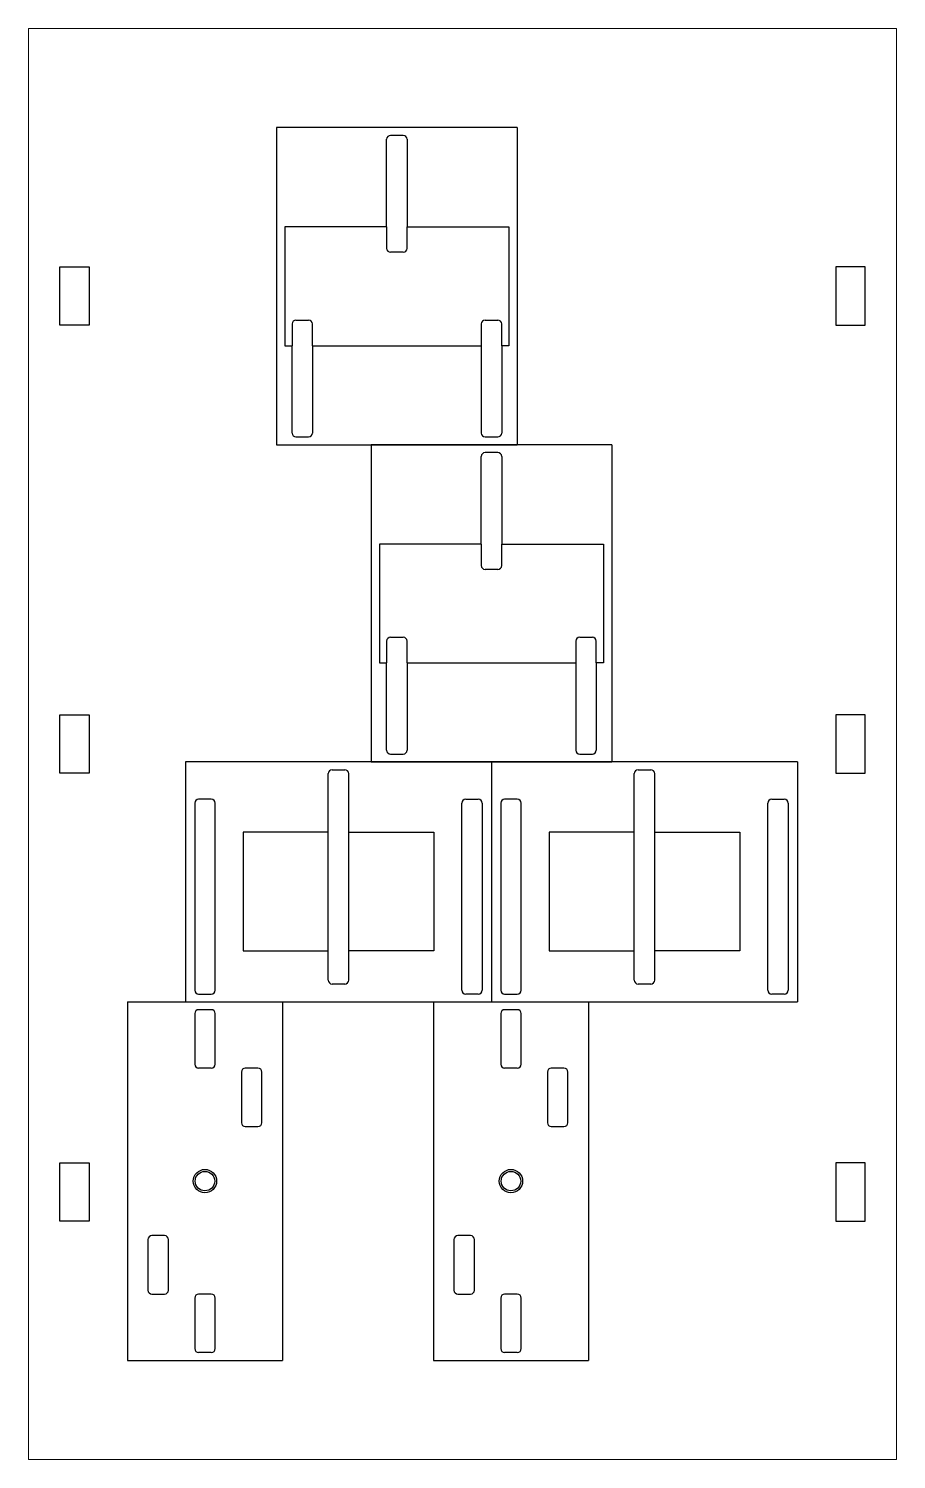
# Model space of a CAD drawing. Header units: millimetres. Extents: x 17 to 240, y 11 to 378.
import ezdxf

# ---------------------------------------------------------------- set-up
doc = ezdxf.new("R2010")
doc.units = ezdxf.units.MM
doc.header["$MEASUREMENT"] = 0

msp = doc.modelspace()

# ---------------------------------------------------------------- linework, layer by layer
at = {"color": 7, "linetype": 'Continuous', "lineweight": 25}
for p, q in [((142.86, 352.62), (81.01, 352.62)), ((81.01, 352.62), (81.01, 271.22)), ((142.86, 352.62), (142.86, 271.22)), ((109.31, 327.12), (109.31, 349.62)), ((113.56, 350.62), (110.31, 350.62)), ((114.56, 349.62), (114.56, 327.12)), ((109.31, 327.12), (83.2, 327.12)), ((83.2, 327.12), (83.2, 296.62)), ((109.31, 327.12), (109.31, 321.62)), ((114.56, 327.12), (140.68, 327.12)), ((114.56, 321.62), (114.56, 327.12)), ((140.68, 327.12), (140.68, 296.62)), ((113.56, 320.62), (110.31, 320.62)), ((85.01, 302.22), (85.01, 296.62)), ((86.01, 303.22), (89.26, 303.22)), ((90.26, 296.62), (90.26, 302.22)), ((133.61, 302.22), (133.61, 296.62)), ((134.61, 303.22), (137.86, 303.22)), ((138.86, 296.62), (138.86, 302.22)), ((83.2, 296.62), (85.01, 296.62)), ((85.01, 274.22), (85.01, 296.62)), ((90.26, 296.62), (90.26, 274.22)), ((90.26, 296.62), (133.61, 296.62)), ((133.61, 296.62), (133.61, 274.22)), ((138.86, 296.62), (138.86, 274.22)), ((140.68, 296.62), (138.86, 296.62)), ((86.01, 273.22), (89.26, 273.22)), ((134.61, 273.22), (137.86, 273.22)), ((81.01, 271.22), (142.86, 271.22)), ((167.16, 271.22), (105.31, 271.22)), ((105.31, 271.22), (105.31, 189.82)), ((133.61, 245.72), (133.61, 268.22)), ((137.86, 269.22), (134.61, 269.22)), ((138.86, 268.22), (138.86, 245.72)), ((167.16, 271.22), (167.16, 189.82)), ((133.61, 245.72), (107.5, 245.72)), ((107.5, 245.72), (107.5, 215.22)), ((133.61, 245.72), (133.61, 240.22)), ((138.86, 245.72), (164.98, 245.72)), ((138.86, 240.22), (138.86, 245.72)), ((164.98, 245.72), (164.98, 215.22)), ((137.86, 239.22), (134.61, 239.22)), ((109.31, 220.82), (109.31, 215.22)), ((110.31, 221.82), (113.56, 221.82)), ((114.56, 215.22), (114.56, 220.82)), ((157.91, 220.82), (157.91, 215.22)), ((158.91, 221.82), (162.16, 221.82)), ((163.16, 215.22), (163.16, 220.82)), ((107.5, 215.22), (109.31, 215.22)), ((109.31, 192.82), (109.31, 215.22)), ((114.56, 215.22), (114.56, 192.82)), ((114.56, 215.22), (157.91, 215.22)), ((157.91, 215.22), (157.91, 192.82)), ((163.16, 215.22), (163.16, 192.82)), ((164.98, 215.22), (163.16, 215.22)), ((110.31, 191.82), (113.56, 191.82)), ((158.91, 191.82), (162.16, 191.82)), ((57.64, 189.82), (57.64, 128.23)), ((136.24, 189.82), (57.64, 189.82)), ((95.31, 187.82), (98.56, 187.82)), ((105.31, 189.82), (167.16, 189.82)), ((136.24, 189.82), (136.24, 128.23)), ((214.84, 189.82), (136.24, 189.82)), ((173.91, 187.82), (177.16, 187.82)), ((214.84, 189.82), (214.84, 128.23)), ((94.31, 171.83), (94.31, 186.82)), ((99.56, 171.83), (99.56, 186.82)), ((172.91, 171.83), (172.91, 186.82)), ((178.16, 171.83), (178.16, 186.82)), ((64.26, 180.23), (61.01, 180.23)), ((129.61, 180.23), (132.86, 180.23)), ((142.86, 180.23), (139.61, 180.23)), ((208.21, 180.23), (211.46, 180.23)), ((60.01, 179.23), (60.01, 131.23)), ((65.26, 131.23), (65.26, 179.23)), ((128.61, 131.23), (128.61, 179.23)), ((133.86, 179.23), (133.86, 131.23)), ((138.61, 179.23), (138.61, 131.23)), ((143.86, 131.23), (143.86, 179.23)), ((207.21, 131.23), (207.21, 179.23)), ((212.46, 179.23), (212.46, 131.23)), ((94.31, 171.83), (72.45, 171.83)), ((72.45, 171.83), (72.45, 141.33)), ((94.31, 141.33), (94.31, 171.83)), ((99.56, 171.83), (121.43, 171.83)), ((99.56, 141.33), (99.56, 171.83)), ((121.43, 171.83), (121.43, 141.33)), ((172.91, 171.83), (151.05, 171.83)), ((151.05, 171.83), (151.05, 141.33)), ((172.91, 141.33), (172.91, 171.83)), ((178.16, 171.83), (200.03, 171.83)), ((178.16, 141.33), (178.16, 171.83)), ((200.03, 171.83), (200.03, 141.33)), ((72.45, 141.33), (94.31, 141.33)), ((94.31, 133.82), (94.31, 141.33)), ((99.56, 133.82), (99.56, 141.33)), ((121.43, 141.33), (99.56, 141.33)), ((151.05, 141.33), (172.91, 141.33)), ((172.91, 133.82), (172.91, 141.33)), ((178.16, 133.82), (178.16, 141.33)), ((200.03, 141.33), (178.16, 141.33)), ((98.56, 132.82), (95.31, 132.82)), ((177.16, 132.82), (173.91, 132.82)), ((61.01, 130.23), (64.26, 130.23)), ((132.86, 130.23), (129.61, 130.23)), ((139.61, 130.23), (142.86, 130.23)), ((211.46, 130.23), (208.21, 130.23)), ((42.74, 128.23), (82.53, 128.23)), ((42.74, 128.23), (42.74, 36.23)), ((57.64, 128.23), (136.24, 128.23)), ((60.01, 125.23), (60.01, 112.23)), ((64.26, 126.23), (61.01, 126.23)), ((65.26, 112.23), (65.26, 125.23)), ((82.53, 128.23), (82.53, 36.23)), ((121.34, 128.23), (121.34, 36.23)), ((121.34, 128.23), (161.13, 128.23)), ((136.24, 128.23), (214.84, 128.23)), ((138.61, 125.23), (138.61, 112.23)), ((142.86, 126.23), (139.61, 126.23)), ((143.86, 112.23), (143.86, 125.23)), ((161.13, 128.23), (161.13, 36.23)), ((64.26, 111.23), (61.01, 111.23)), ((72.01, 110.23), (72.01, 97.23)), ((76.26, 111.23), (73.01, 111.23)), ((77.26, 97.23), (77.26, 110.23)), ((142.86, 111.23), (139.61, 111.23)), ((150.61, 110.23), (150.61, 97.23)), ((154.86, 111.23), (151.61, 111.23)), ((155.86, 97.23), (155.86, 110.23)), ((73.01, 96.23), (76.26, 96.23)), ((151.61, 96.23), (154.86, 96.23)), ((48.01, 67.23), (48.01, 54.23)), ((52.26, 68.23), (49.01, 68.23)), ((53.26, 54.23), (53.26, 67.23)), ((126.61, 67.23), (126.61, 54.23)), ((130.86, 68.23), (127.61, 68.23)), ((131.86, 54.23), (131.86, 67.23)), ((49.01, 53.23), (52.26, 53.23)), ((60.01, 52.23), (60.01, 39.23)), ((64.26, 53.23), (61.01, 53.23)), ((65.26, 39.23), (65.26, 52.23)), ((127.61, 53.23), (130.86, 53.23)), ((138.61, 52.23), (138.61, 39.23)), ((142.86, 53.23), (139.61, 53.23)), ((143.86, 39.23), (143.86, 52.23)), ((64.26, 38.23), (61.01, 38.23)), ((142.86, 38.23), (139.61, 38.23)), ((42.74, 36.23), (82.53, 36.23)), ((121.34, 36.23), (161.13, 36.23))]:
    msp.add_line(p, q, dxfattribs=at)
at = {"lineweight": 0}
msp.add_lwpolyline([(240.25, 10.81), (17.34, 10.81), (17.34, 378.03), (240.25, 378.03)], close=True, dxfattribs=at)
for points in [[(25.34, 316.91), (32.94, 316.91), (32.94, 301.92), (25.34, 301.92)], [(232.25, 316.91), (224.65, 316.91), (224.65, 301.92), (232.25, 301.92)], [(25.34, 201.92), (32.94, 201.92), (32.94, 186.92), (25.34, 186.92)], [(232.25, 201.92), (224.65, 201.92), (224.65, 186.92), (232.25, 186.92)], [(25.34, 86.93), (32.94, 86.93), (32.94, 71.93), (25.34, 71.93)], [(232.25, 86.93), (224.65, 86.93), (224.65, 71.93), (232.25, 71.93)]]:
    msp.add_lwpolyline(points, close=True)
at = {"color": 7, "linetype": 'Continuous', "lineweight": 25}
for centre, radius in [((62.64, 82.23), 3), ((62.64, 82.23), 2.5), ((141.24, 82.23), 3), ((141.24, 82.23), 2.5)]:
    msp.add_circle(centre, radius, dxfattribs=at)
for centre, start, end in [((110.31, 349.62), 90, 180), ((113.56, 349.62), 0, 90), ((110.31, 321.62), 180, 270), ((113.56, 321.62), 270, 0), ((86.01, 302.22), 90, 180), ((89.26, 302.22), 0, 90), ((134.61, 302.22), 90, 180), ((137.86, 302.22), 0, 90), ((86.01, 274.22), 180, 270), ((89.26, 274.22), 270, 0), ((134.61, 274.22), 180, 270), ((137.86, 274.22), 270, 0), ((134.61, 268.22), 90, 180), ((137.86, 268.22), 0, 90), ((134.61, 240.22), 180, 270), ((137.86, 240.22), 270, 0), ((110.31, 220.82), 90, 180), ((113.56, 220.82), 0, 90), ((158.91, 220.82), 90, 180), ((162.16, 220.82), 0, 90), ((110.31, 192.82), 180, 270), ((113.56, 192.82), 270, 0), ((158.91, 192.82), 180, 270), ((162.16, 192.82), 270, 0), ((95.31, 186.82), 90, 180), ((98.56, 186.82), 0, 90), ((173.91, 186.82), 90, 180), ((177.16, 186.82), 0, 90), ((61.01, 179.23), 90, 180), ((64.26, 179.23), 0, 90), ((129.61, 179.23), 90, 180), ((132.86, 179.23), 0, 90), ((139.61, 179.23), 90, 180), ((142.86, 179.23), 0, 90), ((208.21, 179.23), 90, 180), ((211.46, 179.23), 0, 90), ((95.31, 133.82), 180, 270), ((98.56, 133.82), 270, 0), ((173.91, 133.82), 180, 270), ((177.16, 133.82), 270, 0), ((61.01, 131.23), 180, 270), ((64.26, 131.23), 270, 0), ((129.61, 131.23), 180, 270), ((132.86, 131.23), 270, 0), ((139.61, 131.23), 180, 270), ((142.86, 131.23), 270, 0), ((208.21, 131.23), 180, 270), ((211.46, 131.23), 270, 0), ((61.01, 125.23), 90, 180), ((64.26, 125.23), 0, 90), ((139.61, 125.23), 90, 180), ((142.86, 125.23), 0, 90), ((61.01, 112.23), 180, 270), ((64.26, 112.23), 270, 0), ((73.01, 110.23), 90, 180), ((76.26, 110.23), 0, 90), ((139.61, 112.23), 180, 270), ((142.86, 112.23), 270, 0), ((151.61, 110.23), 90, 180), ((154.86, 110.23), 0, 90), ((73.01, 97.23), 180, 270), ((76.26, 97.23), 270, 0), ((151.61, 97.23), 180, 270), ((154.86, 97.23), 270, 0), ((49.01, 67.23), 90, 180), ((52.26, 67.23), 0, 90), ((127.61, 67.23), 90, 180), ((130.86, 67.23), 0, 90), ((49.01, 54.23), 180, 270), ((52.26, 54.23), 270, 0), ((61.01, 52.23), 90, 180), ((64.26, 52.23), 0, 90), ((127.61, 54.23), 180, 270), ((130.86, 54.23), 270, 0), ((139.61, 52.23), 90, 180), ((142.86, 52.23), 0, 90), ((61.01, 39.23), 180, 270), ((64.26, 39.23), 270, 0), ((139.61, 39.23), 180, 270), ((142.86, 39.23), 270, 0)]:
    msp.add_arc(centre, 1, start, end, dxfattribs=at)

doc.saveas('drawing.dxf')
